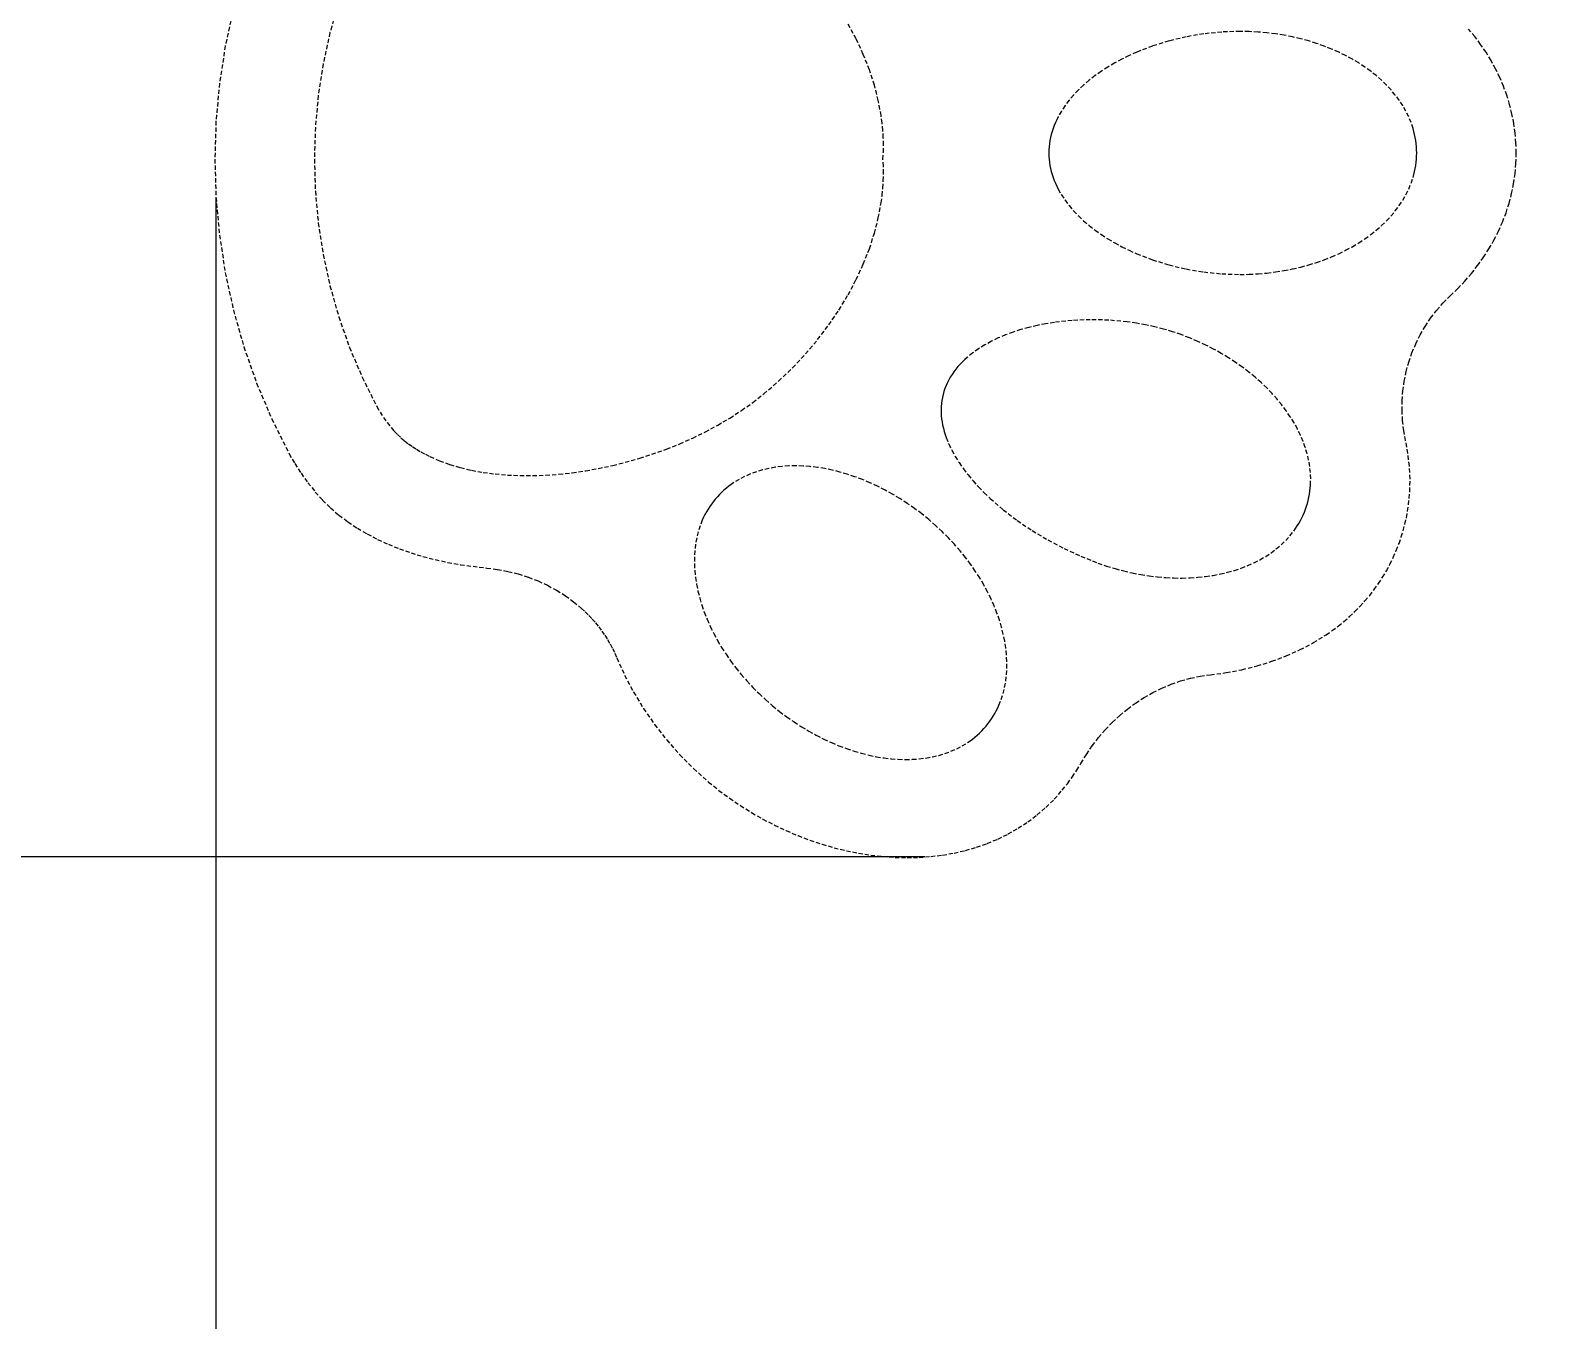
# Model space of a CAD drawing. Header units: millimetres. Extents: x -2496 to 2088, y -2047 to 1545.
# Drawn here: x -867.1 to -411.3, y -595.2 to -206.6 of the extents above; entities that cross this region are included whole.
import ezdxf

# ---------------------------------------------------------------- set-up
doc = ezdxf.new("R2010")
doc.units = ezdxf.units.MM
doc.linetypes.add('HIDDEN', pattern=[1.905, 1.27, -0.635])
for name, color, linetype in [('DIKOM_ЗОНА', 90, 'Continuous'), ('DIKOM_ОБЪЕКТ', 7, 'Continuous'), ('DIKOM_РАЗМЕР_ЗОНА', 7, 'Continuous'), ('DIKOM_РАЗМЕР_ОБЪЕКТА', 7, 'Continuous')]:
    doc.layers.add(name, color=color, linetype=linetype)
doc.styles.add('style1', font='arialbd.ttf', dxfattribs={"width": 0.8})
doc.dimstyles.new('1-50', dxfattribs={"dimtxt": 300, "dimasz": 200, "dimexe": 100, "dimexo": 0, "dimgap": 100, "dimtad": 1, "dimtxsty": 'style1', "dimcen": 200, "dimclrd": 7, "dimclre": 7, "dimclrt": 7, "dimadec": 1, "dimazin": 2, "dimtfac": 1, "dimtmove": 0, "dimatfit": 2, "dimfxl": 0, "dimlwd": 25, "dimlwe": 18, "dimarcsym": 0})

# ---------------------------------------------------------------- blocks, each defined once
blk = doc.blocks.new('*D0')
at = {"layer": 'Defpoints', "color": 0, "linetype": 'Continuous', "transparency": 16777216}
for p in [(1087.6, -233.54, 0), (-811.1, -256.9, 0), (1087.6, -1071)]:
    blk.add_point(p, dxfattribs=at)
at = {"layer": 'DIKOM_РАЗМЕР_ОБЪЕКТА', "color": 7, "linetype": 'Continuous', "lineweight": 18, "transparency": 16777216}
for p, q in [((1087.6, -233.54), (1087.6, -1171)), ((-811.1, -256.9), (-811.1, -1171))]:
    blk.add_line(p, q, dxfattribs=at)
at = {"layer": 'DIKOM_РАЗМЕР_ОБЪЕКТА', "color": 7, "linetype": 'Continuous', "lineweight": 25, "transparency": 16777216}
blk.add_line((-611.1, -1071), (887.6, -1071), dxfattribs=at)
at = {"layer": 'DIKOM_РАЗМЕР_ОБЪЕКТА', "color": 7, "linetype": 'Continuous', "transparency": 16777216}
for points in [[(-611.1, -1037.67), (-611.1, -1104.33), (-811.1, -1071)], [(887.6, -1037.67), (887.6, -1104.33), (1087.6, -1071)]]:
    blk.add_solid(points, dxfattribs=at)
at = {"layer": 'DIKOM_РАЗМЕР_ОБЪЕКТА', "color": 7, "linetype": 'Continuous', "lineweight": 40, "transparency": 16777216, "insert": (113.83, -817.83), "char_height": 300, "attachment_point": 5, "style": 'style1'}
blk.add_mtext('{\\fArial|b0|i0|c204|p34;1900}', dxfattribs=at)
blk = doc.blocks.new('*D1')
at = {"layer": 'Defpoints', "color": 0, "linetype": 'Continuous', "transparency": 16777216}
for p in [(-235.1, 544.87, 0), (-1196.12, -455.7), (-597.44, -455.7, 0)]:
    blk.add_point(p, dxfattribs=at)
at = {"layer": 'DIKOM_РАЗМЕР_ОБЪЕКТА', "color": 7, "linetype": 'Continuous', "lineweight": 18, "transparency": 16777216}
for p, q in [((-235.1, 544.87), (-1296.12, 544.87)), ((-597.44, -455.7), (-1296.12, -455.7))]:
    blk.add_line(p, q, dxfattribs=at)
at = {"layer": 'DIKOM_РАЗМЕР_ОБЪЕКТА', "color": 7, "linetype": 'Continuous', "lineweight": 25, "transparency": 16777216}
blk.add_line((-1196.12, 344.87), (-1196.12, -255.7), dxfattribs=at)
at = {"layer": 'DIKOM_РАЗМЕР_ОБЪЕКТА', "color": 7, "linetype": 'Continuous', "transparency": 16777216}
for points in [[(-1229.45, 344.87), (-1162.79, 344.87), (-1196.12, 544.87)], [(-1229.45, -255.7), (-1162.79, -255.7), (-1196.12, -455.7)]]:
    blk.add_solid(points, dxfattribs=at)
at = {"layer": 'DIKOM_РАЗМЕР_ОБЪЕКТА', "color": 7, "linetype": 'Continuous', "lineweight": 40, "transparency": 16777216, "insert": (-1449.29, 44.58), "char_height": 300, "attachment_point": 5, "rotation": 90, "style": 'style1'}
blk.add_mtext('{\\fArial|b0|i0|c204|p34;1000}', dxfattribs=at)
blk = doc.blocks.new('*D2')
at = {"layer": 'Defpoints', "color": 0, "transparency": 16777216}
for p in [(-811.27, 1545.21), (-2045.55, -1455.87), (-811.1, -1455.87)]:
    blk.add_point(p, dxfattribs=at)
at = {"layer": 'DIKOM_РАЗМЕР_ЗОНА', "color": 7, "lineweight": 18, "transparency": 16777216}
for p, q in [((-811.27, 1545.21), (-2145.55, 1545.21)), ((-811.1, -1455.87), (-2145.55, -1455.87))]:
    blk.add_line(p, q, dxfattribs=at)
at = {"layer": 'DIKOM_РАЗМЕР_ЗОНА', "color": 7, "lineweight": 25, "transparency": 16777216}
blk.add_line((-2045.55, 1345.21), (-2045.55, -1255.87), dxfattribs=at)
at = {"layer": 'DIKOM_РАЗМЕР_ЗОНА', "color": 7, "transparency": 16777216}
for points in [[(-2078.88, 1345.21), (-2012.22, 1345.21), (-2045.55, 1545.21)], [(-2078.88, -1255.87), (-2012.22, -1255.87), (-2045.55, -1455.87)]]:
    blk.add_solid(points, dxfattribs=at)
at = {"layer": 'DIKOM_РАЗМЕР_ЗОНА', "color": 7, "lineweight": 200, "transparency": 16777216, "insert": (-2298.82, 56.76), "char_height": 300, "attachment_point": 5, "rotation": 90, "style": 'style1'}
blk.add_mtext('{\\fArial|b0|i0|c204|p34;3000}', dxfattribs=at)
blk = doc.blocks.new('*D3')
at = {"layer": 'Defpoints', "color": 0, "transparency": 16777216}
for p in [(-1811.27, -455.87), (2088.38, -455.87), (2088.38, -1947.25)]:
    blk.add_point(p, dxfattribs=at)
at = {"layer": 'DIKOM_РАЗМЕР_ЗОНА', "color": 7, "lineweight": 18, "transparency": 16777216}
for p, q in [((-1811.27, -455.87), (-1811.27, -2047.25)), ((2088.38, -455.87), (2088.38, -2047.25))]:
    blk.add_line(p, q, dxfattribs=at)
at = {"layer": 'DIKOM_РАЗМЕР_ЗОНА', "color": 7, "lineweight": 25, "transparency": 16777216}
blk.add_line((-1611.27, -1947.25), (1888.38, -1947.25), dxfattribs=at)
at = {"layer": 'DIKOM_РАЗМЕР_ЗОНА', "color": 7, "transparency": 16777216}
for points in [[(-1611.27, -1913.92), (-1611.27, -1980.58), (-1811.27, -1947.25)], [(1888.38, -1913.92), (1888.38, -1980.58), (2088.38, -1947.25)]]:
    blk.add_solid(points, dxfattribs=at)
at = {"layer": 'DIKOM_РАЗМЕР_ЗОНА', "color": 7, "lineweight": 200, "transparency": 16777216, "insert": (71.58, -1693.98), "char_height": 300, "attachment_point": 5, "style": 'style1'}
blk.add_mtext('{\\fArial|b0|i0|c204|p34;3900}', dxfattribs=at)

msp = doc.modelspace()

# ---------------------------------------------------------------- linework, layer by layer
at = {"layer": 'DIKOM_ЗОНА', "color": 3, "lineweight": 15}
msp.add_arc((-811.271, -455.874), 1000, 180, 270, dxfattribs=at)
at = {"layer": 'DIKOM_ОБЪЕКТ', "color": 7, "linetype": 'HIDDEN', "lineweight": 15}
for p, q in [((-805.844, -200.011, 0), (-808.295, -211.255, 0)), ((-431.75, -208.501, 0), (-433.612, -206.234, 0)), ((-430.001, -210.836, 0), (-431.75, -208.501, 0)), ((-808.295, -211.255, 0), (-810.045, -222.6, 0)), ((-428.369, -213.238, 0), (-430.001, -210.836, 0)), ((-426.856, -215.705, 0), (-428.369, -213.238, 0)), ((-425.469, -218.235, 0), (-426.856, -215.705, 0)), ((-424.21, -220.827, 0), (-425.469, -218.235, 0)), ((-810.045, -222.6, 0), (-811.095, -234.012, 0)), ((-423.085, -223.477, 0), (-424.21, -220.827, 0)), ((-422.096, -226.186, 0), (-423.085, -223.477, 0)), ((-421.247, -228.951, 0), (-422.096, -226.186, 0)), ((-420.545, -231.77, 0), (-421.247, -228.951, 0)), ((-419.991, -234.641, 0), (-420.545, -231.77, 0)), ((-811.095, -234.012, 0), (-811.446, -245.458, 0)), ((-419.59, -237.564, 0), (-419.991, -234.641, 0)), ((-419.347, -240.535, 0), (-419.59, -237.564, 0)), ((-419.265, -243.554, 0), (-419.347, -240.535, 0)), ((-811.446, -245.458, 0), (-811.096, -256.905, 0)), ((-419.354, -246.701, 0), (-419.265, -243.554, 0)), ((-420.053, -252.838, 0), (-419.618, -249.796, 0)), ((-419.618, -249.796, 0), (-419.354, -246.701, 0)), ((-420.655, -255.824, 0), (-420.053, -252.838, 0)), ((-811.096, -256.905, 0), (-810.045, -268.317, 0)), ((-422.337, -261.623, 0), (-421.417, -258.753, 0)), ((-421.417, -258.753, 0), (-420.655, -255.824, 0)), ((-423.408, -264.431, 0), (-422.337, -261.623, 0)), ((-810.045, -268.317, 0), (-808.295, -279.662, 0)), ((-425.99, -269.855, 0), (-424.628, -267.176, 0)), ((-424.628, -267.176, 0), (-423.408, -264.431, 0)), ((-429.124, -275.009, 0), (-427.49, -272.467, 0)), ((-427.49, -272.467, 0), (-425.99, -269.855, 0)), ((-432.775, -279.878, 0), (-430.887, -277.48, 0)), ((-430.887, -277.48, 0), (-429.124, -275.009, 0)), ((-808.295, -279.662, 0), (-805.844, -290.905, 0)), ((-436.904, -284.444, 0), (-434.782, -282.199, 0)), ((-434.782, -282.199, 0), (-432.775, -279.878, 0)), ((-441.289, -288.746, 0), (-439.137, -286.609, 0)), ((-439.137, -286.609, 0), (-436.904, -284.444, 0)), ((-805.844, -290.905, 0), (-802.693, -302.014, 0)), ((-445.099, -293.376, 0), (-443.276, -291.005, 0)), ((-443.276, -291.005, 0), (-441.289, -288.746, 0)), ((-448.236, -298.418, 0), (-446.753, -295.85, 0)), ((-446.753, -295.85, 0), (-445.099, -293.376, 0)), ((-449.547, -301.07, 0), (-448.236, -298.418, 0)), ((-802.693, -302.014, 0), (-798.842, -312.954, 0)), ((-451.639, -306.593, 0), (-450.682, -303.799, 0)), ((-450.682, -303.799, 0), (-449.547, -301.07, 0)), ((-453.011, -312.346, 0), (-452.416, -309.445, 0)), ((-452.416, -309.445, 0), (-451.639, -306.593, 0)), ((-798.842, -312.954, 0), (-794.291, -323.692, 0)), ((-453.421, -315.287, 0), (-453.011, -312.346, 0)), ((-453.676, -321.247, 0), (-453.643, -318.257, 0)), ((-453.643, -318.257, 0), (-453.421, -315.287, 0)), ((-453.517, -324.25, 0), (-453.676, -321.247, 0)), ((-794.291, -323.692, 0), (-789.04, -334.193, 0)), ((-453.162, -327.256, 0), (-453.517, -324.25, 0)), ((-452.611, -330.255, 0), (-453.162, -327.256, 0)), ((-451.908, -334.081, 0), (-452.611, -330.255, 0)), ((-789.04, -334.193, 0), (-787.325, -337.191, 0)), ((-787.325, -337.191, 0), (-785.465, -340.089, 0)), ((-451.46, -337.934, 0), (-451.908, -334.081, 0)), ((-785.465, -340.089, 0), (-783.424, -342.931, 0)), ((-451.274, -341.807, 0), (-451.46, -337.934, 0)), ((-451.282, -343.748, 0), (-451.274, -341.807, 0)), ((-783.424, -342.931, 0), (-781.169, -345.754, 0)), ((-781.169, -345.754, 0), (-778.961, -348.21, 0)), ((-451.506, -347.636, 0), (-451.359, -345.692, 0)), ((-451.359, -345.692, 0), (-451.282, -343.748, 0)), ((-778.961, -348.21, 0), (-776.582, -350.525, 0)), ((-776.582, -350.525, 0), (-774.04, -352.699, 0)), ((-452.012, -351.526, 0), (-451.723, -349.582, 0)), ((-451.723, -349.582, 0), (-451.506, -347.636, 0)), ((-774.04, -352.699, 0), (-771.342, -354.734, 0)), ((-771.342, -354.734, 0), (-768.496, -356.63, 0)), ((-453.317, -357.345, 0), (-452.808, -355.408, 0)), ((-452.808, -355.408, 0), (-452.373, -353.468, 0)), ((-452.373, -353.468, 0), (-452.012, -351.526, 0)), ((-768.496, -356.63, 0), (-765.509, -358.389, 0)), ((-765.509, -358.389, 0), (-762.388, -360.012, 0)), ((-762.388, -360.012, 0), (-759.14, -361.499, 0)), ((-454.564, -361.204, 0), (-453.902, -359.277, 0)), ((-453.902, -359.277, 0), (-453.317, -357.345, 0)), ((-759.14, -361.499, 0), (-755.774, -362.852, 0)), ((-755.774, -362.852, 0), (-752.296, -364.073, 0)), ((-752.296, -364.073, 0), (-748.715, -365.16, 0)), ((-456.324, -365.478, 0), (-455.404, -363.37, 0)), ((-455.404, -363.37, 0), (-454.564, -361.204, 0)), ((-748.715, -365.16, 0), (-745.036, -366.117, 0)), ((-745.036, -366.117, 0), (-741.268, -366.944, 0)), ((-741.268, -366.944, 0), (-737.419, -367.641, 0)), ((-737.419, -367.641, 0), (-729.503, -368.653, 0)), ((-729.503, -368.653, 0), (-726.276, -369.056, 0)), ((-726.276, -369.056, 0), (-723.104, -369.65, 0)), ((-458.399, -369.516, 0), (-457.324, -367.526, 0)), ((-457.324, -367.526, 0), (-456.324, -365.478, 0)), ((-723.104, -369.65, 0), (-719.997, -370.432, 0)), ((-719.997, -370.432, 0), (-716.967, -371.396, 0)), ((-716.967, -371.396, 0), (-714.022, -372.539, 0)), ((-714.022, -372.539, 0), (-711.174, -373.857, 0)), ((-462.065, -375.131, 0), (-460.772, -373.318, 0)), ((-460.772, -373.318, 0), (-459.549, -371.447, 0)), ((-459.549, -371.447, 0), (-458.399, -369.516, 0)), ((-711.174, -373.857, 0), (-708.433, -375.346, 0)), ((-708.433, -375.346, 0), (-705.81, -377, 0)), ((-705.81, -377, 0), (-703.314, -378.818, 0)), ((-464.855, -378.577, 0), (-463.427, -376.884, 0)), ((-463.427, -376.884, 0), (-462.065, -375.131, 0)), ((-703.314, -378.818, 0), (-700.956, -380.794, 0)), ((-700.956, -380.794, 0), (-699.832, -381.84, 0)), ((-699.832, -381.84, 0), (-698.747, -382.924, 0)), ((-469.517, -383.299, 0), (-467.902, -381.785, 0)), ((-467.902, -381.785, 0), (-466.347, -380.211, 0)), ((-466.347, -380.211, 0), (-464.855, -378.577, 0)), ((-698.747, -382.924, 0), (-697.701, -384.046, 0)), ((-697.701, -384.046, 0), (-696.696, -385.205, 0)), ((-696.696, -385.205, 0), (-695.734, -386.4, 0)), ((-695.734, -386.4, 0), (-694.815, -387.632, 0)), ((-474.705, -387.48, 0), (-472.921, -386.147, 0)), ((-472.921, -386.147, 0), (-471.191, -384.753, 0)), ((-471.191, -384.753, 0), (-469.517, -383.299, 0)), ((-694.815, -387.632, 0), (-693.941, -388.898, 0)), ((-693.941, -388.898, 0), (-693.114, -390.2, 0)), ((-693.114, -390.2, 0), (-692.334, -391.536, 0)), ((-692.334, -391.536, 0), (-691.602, -392.906, 0)), ((-484.373, -393.24, 0), (-480.365, -391.118, 0)), ((-480.365, -391.118, 0), (-476.542, -388.753, 0)), ((-476.542, -388.753, 0), (-474.705, -387.48, 0)), ((-691.602, -392.906, 0), (-690.921, -394.31, 0)), ((-690.921, -394.31, 0), (-690.291, -395.747, 0)), ((-690.291, -395.747, 0), (-687.946, -400.931, 0)), ((-492.882, -396.75, 0), (-488.551, -395.117, 0)), ((-488.551, -395.117, 0), (-484.373, -393.24, 0)), ((-687.946, -400.931, 0), (-685.261, -406.015, 0)), ((-514.466, -401.241, 0), (-511.416, -400.812, 0)), ((-511.416, -400.812, 0), (-506.633, -400.169, 0)), ((-506.633, -400.169, 0), (-501.939, -399.277, 0)), ((-501.939, -399.277, 0), (-497.35, -398.137, 0)), ((-497.35, -398.137, 0), (-492.882, -396.75, 0)), ((-528.776, -406.173, 0), (-526.058, -404.836, 0)), ((-526.058, -404.836, 0), (-523.263, -403.669, 0)), ((-523.263, -403.669, 0), (-520.395, -402.675, 0)), ((-520.395, -402.675, 0), (-517.461, -401.865, 0)), ((-517.461, -401.865, 0), (-514.466, -401.241, 0)), ((-685.261, -406.015, 0), (-682.247, -410.977, 0)), ((-536.405, -411.139, 0), (-533.955, -409.331, 0)), ((-533.955, -409.331, 0), (-531.41, -407.674, 0)), ((-531.41, -407.674, 0), (-528.776, -406.173, 0)), ((-682.247, -410.977, 0), (-678.917, -415.792, 0)), ((-540.998, -415.183, 0), (-538.755, -413.092, 0)), ((-538.755, -413.092, 0), (-536.405, -411.139, 0)), ((-678.917, -415.792, 0), (-675.282, -420.438, 0)), ((-545.145, -419.757, 0), (-543.13, -417.407, 0)), ((-543.13, -417.407, 0), (-540.998, -415.183, 0)), ((-675.282, -420.438, 0), (-671.353, -424.891, 0)), ((-548.801, -424.812, 0), (-547.037, -422.227, 0)), ((-547.037, -422.227, 0), (-545.145, -419.757, 0)), ((-671.353, -424.891, 0), (-667.142, -429.129, 0)), ((-551.682, -429.594, 0), (-550.43, -427.505, 0)), ((-550.43, -427.505, 0), (-548.801, -424.812, 0)), ((-667.142, -429.129, 0), (-662.66, -433.127, 0)), ((-554.499, -433.645, 0), (-553.038, -431.642, 0)), ((-553.038, -431.642, 0), (-551.682, -429.594, 0)), ((-662.66, -433.127, 0), (-659.544, -435.636, 0)), ((-659.544, -435.636, 0), (-656.341, -438.01, 0)), ((-558.477, -438.291, 0), (-556.066, -435.601, 0)), ((-556.066, -435.601, 0), (-554.499, -433.645, 0)), ((-656.341, -438.01, 0), (-653.058, -440.246, 0)), ((-653.058, -440.246, 0), (-649.702, -442.343, 0)), ((-563.688, -443.073, 0), (-561.02, -440.782, 0)), ((-561.02, -440.782, 0), (-558.477, -438.291, 0)), ((-649.702, -442.343, 0), (-646.282, -444.298, 0)), ((-646.282, -444.298, 0), (-642.803, -446.11, 0)), ((-642.803, -446.11, 0), (-639.274, -447.775, 0)), ((-569.372, -447.071, 0), (-566.475, -445.169, 0)), ((-566.475, -445.169, 0), (-563.688, -443.073, 0)), ((-639.274, -447.775, 0), (-635.702, -449.292, 0)), ((-635.702, -449.292, 0), (-632.094, -450.659, 0)), ((-632.094, -450.659, 0), (-628.458, -451.873, 0)), ((-578.654, -451.637, 0), (-575.469, -450.304, 0)), ((-575.469, -450.304, 0), (-572.373, -448.782, 0)), ((-572.373, -448.782, 0), (-569.372, -447.071, 0)), ((-628.458, -451.873, 0), (-624.8, -452.932, 0)), ((-624.8, -452.932, 0), (-621.128, -453.835, 0)), ((-621.128, -453.835, 0), (-617.45, -454.578, 0)), ((-617.45, -454.578, 0), (-613.773, -455.16, 0)), ((-613.773, -455.16, 0), (-610.104, -455.578, 0)), ((-610.104, -455.578, 0), (-606.45, -455.832, 0)), ((-599.218, -455.833, 0), (-595.654, -455.576, 0)), ((-595.654, -455.576, 0), (-592.136, -455.146, 0)), ((-592.136, -455.146, 0), (-588.669, -454.539, 0)), ((-588.669, -454.539, 0), (-585.262, -453.753, 0)), ((-585.262, -453.753, 0), (-581.921, -452.787, 0)), ((-581.921, -452.787, 0), (-578.654, -451.637, 0)), ((-606.45, -455.832, 0), (-602.819, -455.917, 0)), ((-602.819, -455.917, 0), (-599.218, -455.833, 0))]:
    msp.add_line(p, q, dxfattribs=at)
at = {"layer": 'DIKOM_ОБЪЕКТ', "color": 7, "linetype": 'HIDDEN', "lineweight": 15, "extrusion": (-2.49609e-07, 2.09447e-07, -1)}
for p, q in [((-774.092, -197.967, 0), (-776.742, -207.298, 0)), ((-618.164, -209.217, 0), (-620.618, -204.599, 0)), ((-776.742, -207.298, 0), (-778.802, -216.74, 0)), ((-616.021, -213.862, 0), (-618.164, -209.217, 0)), ((-518.735, -208.581, 0), (-523.903, -209.813, 0)), ((-513.42, -207.677, 0), (-518.735, -208.581, 0)), ((-507.999, -207.122, 0), (-513.42, -207.677, 0)), ((-502.511, -206.933, 0), (-507.999, -207.122, 0)), ((-499.773, -206.98, 0), (-502.511, -206.933, 0)), ((-497.071, -207.122, 0), (-499.773, -206.98, 0)), ((-494.408, -207.355, 0), (-497.071, -207.122, 0)), ((-491.788, -207.677, 0), (-494.408, -207.355, 0)), ((-489.213, -208.087, 0), (-491.788, -207.677, 0)), ((-486.687, -208.581, 0), (-489.213, -208.087, 0)), ((-484.214, -209.157, 0), (-486.687, -208.581, 0)), ((-481.797, -209.813, 0), (-484.214, -209.157, 0)), ((-614.192, -218.515, 0), (-616.021, -213.862, 0)), ((-535.924, -214.213, 0), (-538.135, -215.301, 0)), ((-533.643, -213.192, 0), (-535.924, -214.213, 0)), ((-528.886, -211.357, 0), (-533.643, -213.192, 0)), ((-523.903, -209.813, 0), (-528.886, -211.357, 0)), ((-479.439, -210.547, 0), (-481.797, -209.813, 0)), ((-477.143, -211.356, 0), (-479.439, -210.547, 0)), ((-474.913, -212.238, 0), (-477.143, -211.356, 0)), ((-472.753, -213.192, 0), (-474.913, -212.238, 0)), ((-470.665, -214.213, 0), (-472.753, -213.192, 0)), ((-468.653, -215.301, 0), (-470.665, -214.213, 0)), ((-778.802, -216.74, 0), (-780.274, -226.266, 0)), ((-612.683, -223.155, 0), (-614.192, -218.515, 0)), ((-542.322, -217.666, 0), (-544.289, -218.938, 0)), ((-540.269, -216.452, 0), (-542.322, -217.666, 0)), ((-538.135, -215.301, 0), (-540.269, -216.452, 0)), ((-466.721, -216.452, 0), (-468.653, -215.301, 0)), ((-464.871, -217.666, 0), (-466.721, -216.452, 0)), ((-463.108, -218.938, 0), (-464.871, -217.666, 0)), ((-611.499, -227.762, 0), (-612.683, -223.155, 0)), ((-549.624, -223.087, 0), (-551.197, -224.572, 0)), ((-547.945, -221.651, 0), (-549.624, -223.087, 0)), ((-546.165, -220.267, 0), (-547.945, -221.651, 0)), ((-544.289, -218.938, 0), (-546.165, -220.267, 0)), ((-461.433, -220.267, 0), (-463.108, -218.938, 0)), ((-459.852, -221.651, 0), (-461.433, -220.267, 0)), ((-458.367, -223.087, 0), (-459.852, -221.651, 0)), ((-456.981, -224.572, 0), (-458.367, -223.087, 0)), ((-780.274, -226.266, 0), (-781.157, -235.849, 0)), ((-610.646, -232.316, 0), (-611.499, -227.762, 0)), ((-554.006, -227.685, 0), (-555.232, -229.307, 0)), ((-552.66, -226.106, 0), (-554.006, -227.685, 0)), ((-551.197, -224.572, 0), (-552.66, -226.106, 0)), ((-455.698, -226.106, 0), (-456.981, -224.572, 0)), ((-454.521, -227.685, 0), (-455.698, -226.106, 0)), ((-453.454, -229.307, 0), (-454.521, -227.685, 0)), ((-610.344, -234.567, 0), (-610.646, -232.316, 0)), ((-556.332, -230.97, 0), (-557.302, -232.671, 0)), ((-555.232, -229.307, 0), (-556.332, -230.97, 0)), ((-452.5, -230.97, 0), (-453.454, -229.307, 0)), ((-451.662, -232.671, 0), (-452.5, -230.97, 0)), ((-781.157, -235.849, 0), (-781.451, -245.459, 0)), ((-610.127, -236.798, 0), (-610.344, -234.567, 0)), ((-609.995, -239.005, 0), (-610.127, -236.798, 0)), ((-558.829, -236.179, 0), (-559.122, -237.076, 0)), ((-558.5, -235.289, 0), (-558.829, -236.179, 0)), ((-558.136, -234.408, 0), (-558.5, -235.289, 0)), ((-557.736, -233.535, 0), (-558.136, -234.408, 0)), ((-557.302, -232.671, 0), (-557.736, -233.535, 0)), ((-450.944, -234.408, 0), (-451.662, -232.671, 0)), ((-450.349, -236.179, 0), (-450.944, -234.408, 0)), ((-450.099, -237.076, 0), (-450.349, -236.179, 0)), ((-609.948, -241.186, 0), (-609.995, -239.005, 0)), ((-609.988, -243.339, 0), (-609.948, -241.186, 0)), ((-559.916, -240.739, 0), (-560.017, -241.671, 0)), ((-559.775, -239.812, 0), (-559.916, -240.739, 0)), ((-559.595, -238.893, 0), (-559.775, -239.812, 0)), ((-559.377, -237.981, 0), (-559.595, -238.893, 0)), ((-559.122, -237.076, 0), (-559.377, -237.981, 0)), ((-449.881, -237.981, 0), (-450.099, -237.076, 0)), ((-449.695, -238.893, 0), (-449.881, -237.981, 0)), ((-449.542, -239.812, 0), (-449.695, -238.893, 0)), ((-449.422, -240.739, 0), (-449.542, -239.812, 0)), ((-449.336, -241.671, 0), (-449.422, -240.739, 0)), ((-781.451, -245.459, 0), (-781.157, -255.069, 0)), ((-610.115, -245.461, 0), (-609.988, -243.339, 0)), ((-609.988, -247.583, 0), (-610.115, -245.461, 0)), ((-560.078, -242.61, 0), (-560.099, -243.554, 0)), ((-560.099, -243.554, 0), (-560.078, -244.499, 0)), ((-560.017, -241.671, 0), (-560.078, -242.61, 0)), ((-560.078, -244.499, 0), (-560.017, -245.437, 0)), ((-560.017, -245.437, 0), (-559.916, -246.369, 0)), ((-449.422, -246.369, 0), (-449.336, -245.437, 0)), ((-449.284, -242.61, 0), (-449.336, -241.671, 0)), ((-449.336, -245.437, 0), (-449.284, -244.499, 0)), ((-449.266, -243.554, 0), (-449.284, -242.61, 0)), ((-449.284, -244.499, 0), (-449.266, -243.554, 0)), ((-609.995, -251.917, 0), (-609.948, -249.736, 0)), ((-609.948, -249.736, 0), (-609.988, -247.583, 0)), ((-559.916, -246.369, 0), (-559.775, -247.295, 0)), ((-559.775, -247.295, 0), (-559.595, -248.214, 0)), ((-559.595, -248.214, 0), (-559.377, -249.127, 0)), ((-559.377, -249.127, 0), (-559.122, -250.032, 0)), ((-559.122, -250.032, 0), (-558.829, -250.929, 0)), ((-450.349, -250.929, 0), (-450.099, -250.032, 0)), ((-450.099, -250.032, 0), (-449.881, -249.127, 0)), ((-449.881, -249.127, 0), (-449.695, -248.214, 0)), ((-449.695, -248.214, 0), (-449.542, -247.295, 0)), ((-449.542, -247.295, 0), (-449.422, -246.369, 0)), ((-781.157, -255.069, 0), (-780.274, -264.651, 0)), ((-610.345, -256.355, 0), (-610.127, -254.124, 0)), ((-610.127, -254.124, 0), (-609.995, -251.917, 0)), ((-558.829, -250.929, 0), (-558.5, -251.819, 0)), ((-558.5, -251.819, 0), (-558.136, -252.7, 0)), ((-558.136, -252.7, 0), (-557.736, -253.573, 0)), ((-557.736, -253.573, 0), (-557.302, -254.437, 0)), ((-557.302, -254.437, 0), (-556.332, -256.138, 0)), ((-452.5, -256.138, 0), (-451.662, -254.437, 0)), ((-451.662, -254.437, 0), (-450.944, -252.7, 0)), ((-450.944, -252.7, 0), (-450.349, -250.929, 0)), ((-611.5, -263.16, 0), (-610.646, -258.606, 0)), ((-610.646, -258.606, 0), (-610.345, -256.355, 0)), ((-556.332, -256.138, 0), (-555.232, -257.801, 0)), ((-555.232, -257.801, 0), (-554.006, -259.423, 0)), ((-554.006, -259.423, 0), (-552.66, -261.002, 0)), ((-455.698, -261.002, 0), (-454.521, -259.423, 0)), ((-454.521, -259.423, 0), (-453.454, -257.801, 0)), ((-453.454, -257.801, 0), (-452.5, -256.138, 0)), ((-612.684, -267.767, 0), (-611.5, -263.16, 0)), ((-552.66, -261.002, 0), (-551.197, -262.535, 0)), ((-551.197, -262.535, 0), (-549.624, -264.021, 0)), ((-549.624, -264.021, 0), (-547.945, -265.457, 0)), ((-459.852, -265.457, 0), (-458.367, -264.021, 0)), ((-458.367, -264.021, 0), (-456.981, -262.535, 0)), ((-456.981, -262.535, 0), (-455.698, -261.002, 0)), ((-780.274, -264.651, 0), (-778.802, -274.178, 0)), ((-614.193, -272.407, 0), (-612.684, -267.767, 0)), ((-547.945, -265.457, 0), (-546.165, -266.841, 0)), ((-546.165, -266.841, 0), (-544.289, -268.17, 0)), ((-544.289, -268.17, 0), (-542.322, -269.442, 0)), ((-464.871, -269.442, 0), (-463.108, -268.17, 0)), ((-463.108, -268.17, 0), (-461.433, -266.841, 0)), ((-461.433, -266.841, 0), (-459.852, -265.457, 0)), ((-616.022, -277.059, 0), (-614.193, -272.407, 0)), ((-542.322, -269.442, 0), (-540.269, -270.655, 0)), ((-540.269, -270.655, 0), (-538.135, -271.807, 0)), ((-538.135, -271.807, 0), (-535.924, -272.895, 0)), ((-535.924, -272.895, 0), (-533.643, -273.916, 0)), ((-472.753, -273.916, 0), (-470.665, -272.895, 0)), ((-470.665, -272.895, 0), (-468.653, -271.807, 0)), ((-468.653, -271.807, 0), (-466.721, -270.655, 0)), ((-466.721, -270.655, 0), (-464.871, -269.442, 0)), ((-778.802, -274.178, 0), (-776.742, -283.62, 0)), ((-618.165, -281.704, 0), (-616.022, -277.059, 0)), ((-533.643, -273.916, 0), (-528.886, -275.752, 0)), ((-528.886, -275.752, 0), (-523.903, -277.295, 0)), ((-523.903, -277.295, 0), (-518.735, -278.528, 0)), ((-486.687, -278.528, 0), (-484.214, -277.951, 0)), ((-484.214, -277.951, 0), (-481.797, -277.295, 0)), ((-481.797, -277.295, 0), (-479.439, -276.561, 0)), ((-479.439, -276.561, 0), (-477.143, -275.752, 0)), ((-477.143, -275.752, 0), (-474.913, -274.869, 0)), ((-474.913, -274.869, 0), (-472.753, -273.916, 0)), ((-620.619, -286.322, 0), (-618.165, -281.704, 0)), ((-518.735, -278.528, 0), (-513.42, -279.431, 0)), ((-513.42, -279.431, 0), (-507.999, -279.986, 0)), ((-507.999, -279.986, 0), (-502.511, -280.175, 0)), ((-502.511, -280.175, 0), (-499.773, -280.128, 0)), ((-499.773, -280.128, 0), (-497.071, -279.986, 0)), ((-497.071, -279.986, 0), (-494.408, -279.753, 0)), ((-494.408, -279.753, 0), (-491.788, -279.431, 0)), ((-491.788, -279.431, 0), (-489.213, -279.021, 0)), ((-489.213, -279.021, 0), (-486.687, -278.528, 0)), ((-776.742, -283.62, 0), (-774.093, -292.951, 0)), ((-623.377, -290.891, 0), (-620.619, -286.322, 0)), ((-626.435, -295.393, 0), (-623.377, -290.891, 0)), ((-774.093, -292.951, 0), (-770.855, -302.141, 0)), ((-629.787, -299.807, 0), (-626.435, -295.393, 0)), ((-566.107, -296.124, 0), (-568.535, -296.801, 0)), ((-563.611, -295.532, 0), (-566.107, -296.124, 0)), ((-561.055, -295.025, 0), (-563.611, -295.532, 0)), ((-558.445, -294.604, 0), (-561.055, -295.025, 0)), ((-553.093, -294.024, 0), (-558.445, -294.604, 0)), ((-547.613, -293.8, 0), (-553.093, -294.024, 0)), ((-542.06, -293.942, 0), (-547.613, -293.8, 0)), ((-536.492, -294.456, 0), (-542.06, -293.942, 0)), ((-533.72, -294.856, 0), (-536.492, -294.456, 0)), ((-530.965, -295.352, 0), (-533.72, -294.856, 0)), ((-528.235, -295.945, 0), (-530.965, -295.352, 0)), ((-525.537, -296.637, 0), (-528.235, -295.945, 0)), ((-633.43, -304.113, 0), (-629.787, -299.807, 0)), ((-577.427, -300.326, 0), (-579.41, -301.407, 0)), ((-575.341, -299.323, 0), (-577.427, -300.326, 0)), ((-573.159, -298.401, 0), (-575.341, -299.323, 0)), ((-570.888, -297.56, 0), (-573.159, -298.401, 0)), ((-568.535, -296.801, 0), (-570.888, -297.56, 0)), ((-522.878, -297.428, 0), (-525.537, -296.637, 0)), ((-520.264, -298.319, 0), (-522.878, -297.428, 0)), ((-517.708, -299.301, 0), (-520.264, -298.319, 0)), ((-515.218, -300.358, 0), (-517.708, -299.301, 0)), ((-512.795, -301.488, 0), (-515.218, -300.358, 0)), ((-770.855, -302.141, 0), (-767.029, -311.165, 0)), ((-637.356, -308.291, 0), (-633.43, -304.113, 0)), ((-584.668, -305.114, 0), (-585.434, -305.799, 0)), ((-583.037, -303.803, 0), (-584.668, -305.114, 0)), ((-581.282, -302.566, 0), (-583.037, -303.803, 0)), ((-579.41, -301.407, 0), (-581.282, -302.566, 0)), ((-510.443, -302.687, 0), (-512.795, -301.488, 0)), ((-508.163, -303.952, 0), (-510.443, -302.687, 0)), ((-505.959, -305.28, 0), (-508.163, -303.952, 0)), ((-503.832, -306.667, 0), (-505.959, -305.28, 0)), ((-641.563, -312.321, 0), (-637.356, -308.291, 0)), ((-588.74, -309.495, 0), (-589.29, -310.289, 0)), ((-588.152, -308.719, 0), (-588.74, -309.495, 0)), ((-587.526, -307.962, 0), (-588.152, -308.719, 0)), ((-586.864, -307.223, 0), (-587.526, -307.962, 0)), ((-586.166, -306.501, 0), (-586.864, -307.223, 0)), ((-585.434, -305.799, 0), (-586.166, -306.501, 0)), ((-501.785, -308.111, 0), (-503.832, -306.667, 0)), ((-499.82, -309.607, 0), (-501.785, -308.111, 0)), ((-497.94, -311.153, 0), (-499.82, -309.607, 0)), ((-767.029, -311.165, 0), (-762.614, -319.992, 0)), ((-646.043, -316.183, 0), (-641.563, -312.321, 0)), ((-591.091, -313.64, 0), (-591.436, -314.522, 0)), ((-590.702, -312.776, 0), (-591.091, -313.64, 0)), ((-590.272, -311.93, 0), (-590.702, -312.776, 0)), ((-589.801, -311.1, 0), (-590.272, -311.93, 0)), ((-589.29, -310.289, 0), (-589.801, -311.1, 0)), ((-496.146, -312.744, 0), (-497.94, -311.153, 0)), ((-494.442, -314.379, 0), (-496.146, -312.744, 0)), ((-492.83, -316.053, 0), (-494.442, -314.379, 0)), ((-652.727, -321.153, 0), (-649.319, -318.734, 0)), ((-649.319, -318.734, 0), (-646.043, -316.183, 0)), ((-592.478, -319.048, 0), (-592.552, -319.969, 0)), ((-592.361, -318.131, 0), (-592.478, -319.048, 0)), ((-592.198, -317.221, 0), (-592.361, -318.131, 0)), ((-591.99, -316.315, 0), (-592.198, -317.221, 0)), ((-591.737, -315.415, 0), (-591.99, -316.315, 0)), ((-591.436, -314.522, 0), (-591.737, -315.415, 0)), ((-491.311, -317.763, 0), (-492.83, -316.053, 0)), ((-489.889, -319.506, 0), (-491.311, -317.763, 0)), ((-762.614, -319.992, 0), (-761.67, -321.64, 0)), ((-761.67, -321.64, 0), (-760.643, -323.241, 0)), ((-760.643, -323.241, 0), (-759.53, -324.794, 0)), ((-659.891, -325.585, 0), (-656.255, -323.437, 0)), ((-656.255, -323.437, 0), (-652.727, -321.153, 0)), ((-592.552, -319.969, 0), (-592.583, -320.894, 0)), ((-592.583, -320.894, 0), (-592.571, -321.823, 0)), ((-592.571, -321.823, 0), (-592.517, -322.755, 0)), ((-592.517, -322.755, 0), (-592.423, -323.69, 0)), ((-488.566, -321.279, 0), (-489.889, -319.506, 0)), ((-487.344, -323.078, 0), (-488.566, -321.279, 0)), ((-486.225, -324.899, 0), (-487.344, -323.078, 0)), ((-759.53, -324.794, 0), (-758.333, -326.298, 0)), ((-758.333, -326.298, 0), (-757.395, -327.361, 0)), ((-757.395, -327.361, 0), (-756.401, -328.382, 0)), ((-667.443, -329.469, 0), (-663.624, -327.596, 0)), ((-663.624, -327.596, 0), (-659.891, -325.585, 0)), ((-592.423, -323.69, 0), (-592.287, -324.628, 0)), ((-592.287, -324.628, 0), (-592.112, -325.569, 0)), ((-592.112, -325.569, 0), (-591.898, -326.51, 0)), ((-591.898, -326.51, 0), (-591.645, -327.453, 0)), ((-591.645, -327.453, 0), (-591.355, -328.398, 0)), ((-485.212, -326.74, 0), (-486.225, -324.899, 0)), ((-484.308, -328.598, 0), (-485.212, -326.74, 0)), ((-756.401, -328.382, 0), (-755.353, -329.361, 0)), ((-755.353, -329.361, 0), (-754.251, -330.3, 0)), ((-754.251, -330.3, 0), (-753.098, -331.198, 0)), ((-753.098, -331.198, 0), (-751.894, -332.054, 0)), ((-751.894, -332.054, 0), (-750.642, -332.87, 0)), ((-675.288, -332.797, 0), (-671.335, -331.203, 0)), ((-671.335, -331.203, 0), (-667.443, -329.469, 0)), ((-591.355, -328.398, 0), (-591.028, -329.342, 0)), ((-591.028, -329.342, 0), (-590.265, -331.231, 0)), ((-590.265, -331.231, 0), (-589.362, -333.117, 0)), ((-483.514, -330.468, 0), (-484.308, -328.598, 0)), ((-482.833, -332.348, 0), (-483.514, -330.468, 0)), ((-482.267, -334.234, 0), (-482.833, -332.348, 0)), ((-750.642, -332.87, 0), (-749.342, -333.645, 0)), ((-749.342, -333.645, 0), (-747.996, -334.38, 0)), ((-747.996, -334.38, 0), (-746.606, -335.074, 0)), ((-746.606, -335.074, 0), (-743.699, -336.341, 0)), ((-743.699, -336.341, 0), (-740.631, -337.448, 0)), ((-691.487, -337.752, 0), (-683.334, -335.561, 0)), ((-683.334, -335.561, 0), (-675.288, -332.797, 0)), ((-589.362, -333.117, 0), (-588.325, -334.997, 0)), ((-588.325, -334.997, 0), (-587.16, -336.867, 0)), ((-587.16, -336.867, 0), (-585.871, -338.725, 0)), ((-481.819, -336.123, 0), (-482.267, -334.234, 0)), ((-481.491, -338.012, 0), (-481.819, -336.123, 0)), ((-740.631, -337.448, 0), (-737.414, -338.396, 0)), ((-737.414, -338.396, 0), (-734.061, -339.186, 0)), ((-734.061, -339.186, 0), (-730.583, -339.82, 0)), ((-730.583, -339.82, 0), (-726.991, -340.297, 0)), ((-726.991, -340.297, 0), (-723.298, -340.619, 0)), ((-723.298, -340.619, 0), (-719.514, -340.788, 0)), ((-719.514, -340.788, 0), (-715.652, -340.804, 0)), ((-715.652, -340.804, 0), (-711.723, -340.669, 0)), ((-711.723, -340.669, 0), (-707.739, -340.382, 0)), ((-707.739, -340.382, 0), (-703.712, -339.947, 0)), ((-703.712, -339.947, 0), (-699.653, -339.362, 0)), ((-699.653, -339.362, 0), (-691.487, -337.752, 0)), ((-651.792, -341.07, 0), (-653.459, -341.939, 0)), ((-650.057, -340.306, 0), (-651.792, -341.07, 0)), ((-648.257, -339.646, 0), (-650.057, -340.306, 0)), ((-646.397, -339.089, 0), (-648.257, -339.646, 0)), ((-644.481, -338.636, 0), (-646.397, -339.089, 0)), ((-642.513, -338.286, 0), (-644.481, -338.636, 0)), ((-640.496, -338.038, 0), (-642.513, -338.286, 0)), ((-638.435, -337.893, 0), (-640.496, -338.038, 0)), ((-636.334, -337.849, 0), (-638.435, -337.893, 0)), ((-634.197, -337.907, 0), (-636.334, -337.849, 0)), ((-632.029, -338.066, 0), (-634.197, -337.907, 0)), ((-629.832, -338.326, 0), (-632.029, -338.066, 0)), ((-627.611, -338.686, 0), (-629.832, -338.326, 0)), ((-625.371, -339.146, 0), (-627.611, -338.686, 0)), ((-623.115, -339.706, 0), (-625.371, -339.146, 0)), ((-620.847, -340.364, 0), (-623.115, -339.706, 0)), ((-618.572, -341.122, 0), (-620.847, -340.364, 0)), ((-616.294, -341.977, 0), (-618.572, -341.122, 0)), ((-585.871, -338.725, 0), (-584.464, -340.566, 0)), ((-584.464, -340.566, 0), (-582.946, -342.387, 0)), ((-481.286, -339.897, 0), (-481.491, -338.012, 0)), ((-481.205, -341.775, 0), (-481.286, -339.897, 0)), ((-481.252, -343.642, 0), (-481.205, -341.775, 0)), ((-658.695, -345.811, 0), (-659.36, -346.469, 0)), ((-658.008, -345.179, 0), (-658.695, -345.811, 0)), ((-657.299, -344.572, 0), (-658.008, -345.179, 0)), ((-656.571, -343.993, 0), (-657.299, -344.572, 0)), ((-655.822, -343.44, 0), (-656.571, -343.993, 0)), ((-655.053, -342.914, 0), (-655.822, -343.44, 0)), ((-653.459, -341.939, 0), (-655.053, -342.914, 0)), ((-614.015, -342.931, 0), (-616.294, -341.977, 0)), ((-611.742, -343.982, 0), (-614.015, -342.931, 0)), ((-609.477, -345.13, 0), (-611.742, -343.982, 0)), ((-607.225, -346.375, 0), (-609.477, -345.13, 0)), ((-604.989, -347.716, 0), (-607.225, -346.375, 0)), ((-582.946, -342.387, 0), (-581.32, -344.186, 0)), ((-581.32, -344.186, 0), (-579.594, -345.959, 0)), ((-579.594, -345.959, 0), (-577.771, -347.702, 0)), ((-481.565, -346.417, 0), (-481.428, -345.496, 0)), ((-481.428, -345.496, 0), (-481.323, -344.571, 0)), ((-481.323, -344.571, 0), (-481.252, -343.642, 0)), ((-662.817, -350.91, 0), (-663.291, -351.713, 0)), ((-662.314, -350.124, 0), (-662.817, -350.91, 0)), ((-661.78, -349.355, 0), (-662.314, -350.124, 0)), ((-661.217, -348.602, 0), (-661.78, -349.355, 0)), ((-660.623, -347.868, 0), (-661.217, -348.602, 0)), ((-660.003, -347.155, 0), (-660.623, -347.868, 0)), ((-659.36, -346.469, 0), (-660.003, -347.155, 0)), ((-602.774, -349.154, 0), (-604.989, -347.716, 0)), ((-600.585, -350.687, 0), (-602.774, -349.154, 0)), ((-598.424, -352.315, 0), (-600.585, -350.687, 0)), ((-577.771, -347.702, 0), (-573.862, -351.086, 0)), ((-483.096, -351.825, 0), (-482.756, -350.943, 0)), ((-482.756, -350.943, 0), (-482.45, -350.05, 0)), ((-482.45, -350.05, 0), (-482.178, -349.15, 0)), ((-482.178, -349.15, 0), (-481.94, -348.244, 0)), ((-481.94, -348.244, 0), (-481.735, -347.333, 0)), ((-481.735, -347.333, 0), (-481.565, -346.417, 0)), ((-664.535, -354.213, 0), (-665.217, -355.952, 0)), ((-664.149, -353.365, 0), (-664.535, -354.213, 0)), ((-663.735, -352.531, 0), (-664.149, -353.365, 0)), ((-663.291, -351.713, 0), (-663.735, -352.531, 0)), ((-596.296, -354.038, 0), (-598.424, -352.315, 0)), ((-594.23, -355.835, 0), (-596.296, -354.038, 0)), ((-573.862, -351.086, 0), (-569.637, -354.312, 0)), ((-569.637, -354.312, 0), (-565.14, -357.354, 0)), ((-485.24, -355.97, 0), (-484.753, -355.176, 0)), ((-484.753, -355.176, 0), (-484.295, -354.364, 0)), ((-484.295, -354.364, 0), (-483.865, -353.535, 0)), ((-483.865, -353.535, 0), (-483.466, -352.689, 0)), ((-483.466, -352.689, 0), (-483.096, -351.825, 0)), ((-666.235, -359.586, 0), (-666.573, -361.473, 0)), ((-665.783, -357.744, 0), (-666.235, -359.586, 0)), ((-665.217, -355.952, 0), (-665.783, -357.744, 0)), ((-592.251, -357.68, 0), (-594.23, -355.835, 0)), ((-590.361, -359.57, 0), (-592.251, -357.68, 0)), ((-588.561, -361.502, 0), (-590.361, -359.57, 0)), ((-565.14, -357.354, 0), (-560.415, -360.185, 0)), ((-488.73, -360.351, 0), (-487.461, -358.964, 0)), ((-487.461, -358.964, 0), (-486.296, -357.503, 0)), ((-486.296, -357.503, 0), (-485.754, -356.745, 0)), ((-485.754, -356.745, 0), (-485.24, -355.97, 0)), ((-666.798, -363.402, 0), (-666.912, -365.368, 0)), ((-666.573, -361.473, 0), (-666.798, -363.402, 0)), ((-586.851, -363.47, 0), (-588.561, -361.502, 0)), ((-585.234, -365.472, 0), (-586.851, -363.47, 0)), ((-560.415, -360.185, 0), (-555.506, -362.778, 0)), ((-555.506, -362.778, 0), (-550.458, -365.107, 0)), ((-494.768, -365.139, 0), (-493.122, -364.058, 0)), ((-493.122, -364.058, 0), (-491.565, -362.898, 0)), ((-491.565, -362.898, 0), (-490.099, -361.662, 0)), ((-490.099, -361.662, 0), (-488.73, -360.351, 0)), ((-666.912, -365.368, 0), (-666.915, -367.367, 0)), ((-666.915, -367.367, 0), (-666.808, -369.396, 0)), ((-583.71, -367.503, 0), (-585.234, -365.472, 0)), ((-582.28, -369.56, 0), (-583.71, -367.503, 0)), ((-550.458, -365.107, 0), (-545.315, -367.145, 0)), ((-545.315, -367.145, 0), (-542.726, -368.037, 0)), ((-542.726, -368.037, 0), (-540.139, -368.828, 0)), ((-540.139, -368.828, 0), (-537.557, -369.519, 0)), ((-504.182, -369.341, 0), (-502.154, -368.664, 0)), ((-502.154, -368.664, 0), (-500.195, -367.905, 0)), ((-500.195, -367.905, 0), (-498.308, -367.063, 0)), ((-498.308, -367.063, 0), (-496.498, -366.141, 0)), ((-496.498, -366.141, 0), (-494.768, -365.139, 0)), ((-666.808, -369.396, 0), (-666.593, -371.45, 0)), ((-666.593, -371.45, 0), (-666.271, -373.527, 0)), ((-666.271, -373.527, 0), (-665.843, -375.622, 0)), ((-580.945, -371.638, 0), (-582.28, -369.56, 0)), ((-579.707, -373.733, 0), (-580.945, -371.638, 0)), ((-578.566, -375.843, 0), (-579.707, -373.733, 0)), ((-537.557, -369.519, 0), (-534.984, -370.113, 0)), ((-534.984, -370.113, 0), (-532.424, -370.609, 0)), ((-532.424, -370.609, 0), (-529.882, -371.009, 0)), ((-529.882, -371.009, 0), (-527.361, -371.313, 0)), ((-527.361, -371.313, 0), (-524.865, -371.523, 0)), ((-524.865, -371.523, 0), (-522.398, -371.64, 0)), ((-522.398, -371.64, 0), (-519.964, -371.665, 0)), ((-519.964, -371.665, 0), (-517.567, -371.598, 0)), ((-517.567, -371.598, 0), (-515.211, -371.441, 0)), ((-515.211, -371.441, 0), (-512.9, -371.195, 0)), ((-512.9, -371.195, 0), (-510.637, -370.862, 0)), ((-510.637, -370.862, 0), (-508.428, -370.44, 0)), ((-508.428, -370.44, 0), (-506.275, -369.933, 0)), ((-506.275, -369.933, 0), (-504.182, -369.341, 0)), ((-665.843, -375.622, 0), (-665.31, -377.73, 0)), ((-665.31, -377.73, 0), (-664.673, -379.848, 0)), ((-577.524, -377.961, 0), (-578.566, -375.843, 0)), ((-576.581, -380.086, 0), (-577.524, -377.961, 0)), ((-664.673, -379.848, 0), (-663.933, -381.972, 0)), ((-663.933, -381.972, 0), (-663.091, -384.098, 0)), ((-575.739, -382.212, 0), (-576.581, -380.086, 0)), ((-574.999, -384.336, 0), (-575.739, -382.212, 0)), ((-663.091, -384.098, 0), (-662.148, -386.223, 0)), ((-662.148, -386.223, 0), (-661.106, -388.342, 0)), ((-574.362, -386.455, 0), (-574.999, -384.336, 0)), ((-573.829, -388.563, 0), (-574.362, -386.455, 0)), ((-661.106, -388.342, 0), (-659.965, -390.451, 0)), ((-659.965, -390.451, 0), (-658.727, -392.547, 0)), ((-573.4, -390.657, 0), (-573.829, -388.563, 0)), ((-573.078, -392.733, 0), (-573.4, -390.657, 0)), ((-658.727, -392.547, 0), (-657.392, -394.624, 0)), ((-657.392, -394.624, 0), (-655.962, -396.681, 0)), ((-572.864, -394.789, 0), (-573.078, -392.733, 0)), ((-572.757, -396.817, 0), (-572.864, -394.789, 0)), ((-655.962, -396.681, 0), (-654.438, -398.712, 0)), ((-654.438, -398.712, 0), (-652.821, -400.714, 0)), ((-652.821, -400.714, 0), (-651.111, -402.683, 0)), ((-573.099, -402.711, 0), (-572.874, -400.783, 0)), ((-572.874, -400.783, 0), (-572.76, -398.817, 0)), ((-572.76, -398.817, 0), (-572.757, -396.817, 0)), ((-651.111, -402.683, 0), (-649.311, -404.614, 0)), ((-649.311, -404.614, 0), (-647.421, -406.504, 0)), ((-573.888, -406.44, 0), (-573.437, -404.598, 0)), ((-573.437, -404.598, 0), (-573.099, -402.711, 0)), ((-647.421, -406.504, 0), (-645.442, -408.349, 0)), ((-645.442, -408.349, 0), (-643.376, -410.146, 0)), ((-643.376, -410.146, 0), (-641.248, -411.869, 0)), ((-575.522, -410.819, 0), (-575.137, -409.971, 0)), ((-575.137, -409.971, 0), (-574.455, -408.232, 0)), ((-574.455, -408.232, 0), (-573.888, -406.44, 0)), ((-641.248, -411.869, 0), (-639.087, -413.497, 0)), ((-639.087, -413.497, 0), (-636.897, -415.03, 0)), ((-577.891, -414.83, 0), (-577.358, -414.06, 0)), ((-577.358, -414.06, 0), (-576.855, -413.274, 0)), ((-576.855, -413.274, 0), (-576.381, -412.471, 0)), ((-576.381, -412.471, 0), (-575.937, -411.653, 0)), ((-575.937, -411.653, 0), (-575.522, -410.819, 0)), ((-636.897, -415.03, 0), (-634.683, -416.468, 0)), ((-634.683, -416.468, 0), (-632.447, -417.809, 0)), ((-632.447, -417.809, 0), (-630.195, -419.054, 0)), ((-630.195, -419.054, 0), (-627.93, -420.202, 0)), ((-582.372, -419.612, 0), (-581.664, -419.006, 0)), ((-581.664, -419.006, 0), (-580.977, -418.374, 0)), ((-580.977, -418.374, 0), (-580.312, -417.715, 0)), ((-580.312, -417.715, 0), (-579.669, -417.029, 0)), ((-579.669, -417.029, 0), (-579.049, -416.317, 0)), ((-579.049, -416.317, 0), (-578.455, -415.582, 0)), ((-578.455, -415.582, 0), (-577.891, -414.83, 0)), ((-627.93, -420.202, 0), (-625.657, -421.254, 0)), ((-625.657, -421.254, 0), (-623.378, -422.207, 0)), ((-623.378, -422.207, 0), (-621.1, -423.063, 0)), ((-621.1, -423.063, 0), (-618.824, -423.82, 0)), ((-618.824, -423.82, 0), (-616.557, -424.478, 0)), ((-591.415, -424.539, 0), (-589.615, -423.878, 0)), ((-589.615, -423.878, 0), (-587.88, -423.114, 0)), ((-587.88, -423.114, 0), (-586.213, -422.245, 0)), ((-586.213, -422.245, 0), (-584.619, -421.27, 0)), ((-584.619, -421.27, 0), (-583.85, -420.744, 0)), ((-583.85, -420.744, 0), (-583.101, -420.191, 0)), ((-583.101, -420.191, 0), (-582.372, -419.612, 0)), ((-616.557, -424.478, 0), (-614.301, -425.038, 0)), ((-614.301, -425.038, 0), (-612.061, -425.498, 0)), ((-612.061, -425.498, 0), (-609.84, -425.858, 0)), ((-609.84, -425.858, 0), (-607.643, -426.118, 0)), ((-607.643, -426.118, 0), (-605.475, -426.277, 0)), ((-605.475, -426.277, 0), (-603.338, -426.335, 0)), ((-603.338, -426.335, 0), (-601.237, -426.291, 0)), ((-601.237, -426.291, 0), (-599.176, -426.146, 0)), ((-599.176, -426.146, 0), (-597.159, -425.899, 0)), ((-597.159, -425.899, 0), (-595.191, -425.548, 0)), ((-595.191, -425.548, 0), (-593.275, -425.095, 0)), ((-593.275, -425.095, 0), (-591.415, -424.539, 0))]:
    msp.add_line(p, q, dxfattribs=at)

# ---------------------------------------------------------------- dimensions: what is measured, and where the dimension line sits
at = {"layer": 'DIKOM_РАЗМЕР_ЗОНА', "color": 3, "lineweight": 200}
dim = msp.add_linear_dim(base=(-2045.549, -1455.874), p1=(-811.271, 1545.207), p2=(-811.096, -1455.874), angle=90, text='{\\fArial|b0|i0|c204|p34;3000}', dimstyle='1-50', dxfattribs=at)
dim.commit()
dim.dimension.update_dxf_attribs({"geometry": '*D2', "text_midpoint": (-2045.549, 56.758), "dimtype": 160})
dim = msp.add_linear_dim(base=(2088.378, -1947.25), p1=(-1811.271, -455.874), p2=(2088.378, -455.874), text='{\\fArial|b0|i0|c204|p34;3900}', dimstyle='1-50', dxfattribs=at)
dim.commit()
dim.dimension.update_dxf_attribs({"geometry": '*D3', "text_midpoint": (71.582, -1947.25), "dimtype": 160})
at = {"layer": 'DIKOM_РАЗМЕР_ОБЪЕКТА', "color": 7, "linetype": 'Continuous', "lineweight": 40}
dim = msp.add_linear_dim(base=(-1196.119, -455.705), p1=(-235.104, 544.868, 0), p2=(-597.436, -455.705, 0), angle=90, text='{\\fArial|b0|i0|c204|p34;1000}', dimstyle='1-50', dxfattribs=at)
dim.commit()
dim.dimension.update_dxf_attribs({"geometry": '*D1', "text_midpoint": (-1196.119, 44.582), "dimtype": 160})
dim = msp.add_linear_dim(base=(1087.596, -1071), p1=(-811.096, -256.905, 0), p2=(1087.596, -233.537, 0), text='{\\fArial|b0|i0|c204|p34;1900}', dimstyle='1-50', dxfattribs=at)
dim.commit()
dim.dimension.update_dxf_attribs({"geometry": '*D0', "text_midpoint": (113.83, -1071), "dimtype": 160})

doc.saveas('drawing.dxf')
